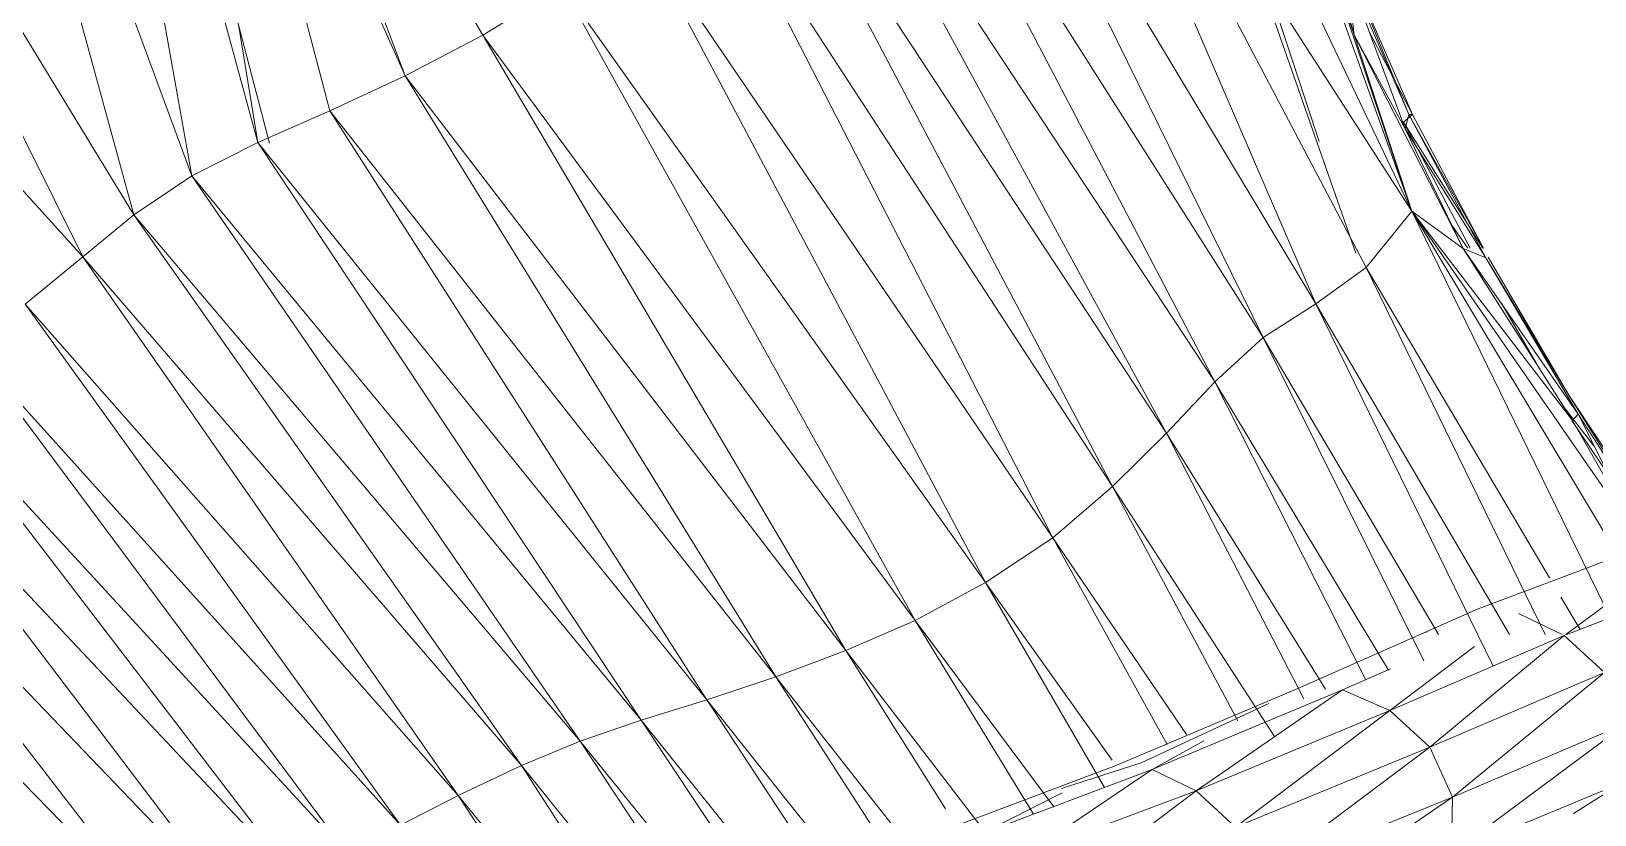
# Model space of a CAD drawing. Header units: millimetres. Extents: x -8591 to 7092, y -1621 to 14390.
# Drawn here: x -4674.7 to -4600.9, y 2604.4 to 2641.4 of the extents above; entities that cross this region are included whole.
import ezdxf

# ---------------------------------------------------------------- set-up
doc = ezdxf.new("R2010")
doc.units = ezdxf.units.MM
doc.layers.add('G-IMPT', color=8, linetype='Continuous', lineweight=9)
doc.layers.add('I-FURN', color=30, linetype='Continuous', lineweight=9)

# ---------------------------------------------------------------- blocks, each defined once
blk = doc.blocks.new('Artificial banana plant 1500mm - Family 4__C1-728657-Begane grond')
at = {"layer": 'G-IMPT'}
for p, q in [((-257.588, 17.678), (-247.828, -19.252)), ((-257.486, 17.407), (-244.278, -17.598)), ((-257.486, 17.407), (-244.278, -17.598)), ((-257.468, 17.407), (-247.828, -19.252)), ((-257.468, 17.407), (-247.828, -19.252)), ((-257.468, 17.407), (-251.228, -20.761)), ((-257.468, 17.407), (-251.228, -20.761)), ((-260.368, 16.247), (-250.668, -20.791)), ((-261.038, 15.377), (-251.228, -20.761)), ((-261.038, 15.377), (-251.228, -20.761)), ((-261.038, 15.377), (-254.348, -22.335)), ((-261.038, 15.377), (-254.348, -22.335)), ((-266.868, 11.692), (-254.348, -22.335)), ((-266.868, 11.692), (-254.348, -22.335)), ((-266.868, 11.692), (-257.078, -24.172)), ((-266.868, 11.692), (-257.078, -24.172)), ((-253.75, 7.506), (-240.608, -15.681)), ((-253.75, 7.506), (-240.608, -15.681)), ((-210.468, 7.597), (-201.135, -20.706)), ((-275.718, 6.469), (-257.078, -24.172)), ((-275.718, 6.469), (-257.078, -24.172)), ((-275.718, 6.469), (-259.488, -26.151)), ((-275.718, 6.469), (-259.488, -26.151)), ((-196.758, -24.004), (-216.198, 6.187)), ((-196.758, -24.004), (-216.198, 6.187)), ((-216.198, 6.187), (-198.908, -26.661)), ((-216.198, 6.187), (-198.908, -26.661)), ((-216.198, 6.187), (-201.288, -28.367)), ((-216.198, 6.187), (-201.288, -28.367)), ((-253.119, 5.834), (-240.608, -15.681)), ((-253.119, 5.834), (-240.608, -15.681)), ((-209.618, 2.978), (-196.758, -24.004)), ((-209.618, 2.978), (-196.758, -24.004)), ((-284.548, 1.489), (-259.488, -26.151)), ((-284.548, 1.489), (-259.488, -26.151)), ((-219.278, 1.593), (-201.288, -28.367)), ((-219.278, 1.593), (-201.288, -28.367)), ((-219.278, 1.593), (-203.778, -29.956)), ((-219.278, 1.593), (-203.778, -29.956)), ((-223.048, 0.39), (-203.778, -29.956)), ((-223.048, 0.39), (-203.778, -29.956)), ((-223.048, 0.39), (-206.048, -32.059)), ((-223.048, 0.39), (-206.048, -32.059)), ((-252.066, -0.125), (-244.278, -17.598)), ((-226.588, -0.894), (-206.048, -32.059)), ((-226.588, -0.894), (-206.048, -32.059)), ((-226.588, -0.894), (-208.338, -34.479)), ((-226.588, -0.894), (-208.338, -34.479)), ((-228.048, -4.483), (-208.338, -34.479)), ((-228.048, -4.483), (-208.338, -34.479)), ((-228.048, -4.483), (-210.878, -37.003)), ((-228.048, -4.483), (-210.878, -37.003)), ((-203.568, -4.956), (-196.758, -24.004)), ((-203.568, -4.956), (-196.758, -24.004)), ((-202.258, -6.052), (-199.478, -15.663)), ((-202.258, -6.052), (-199.478, -15.663)), ((-251.072, -6.976), (-247.828, -19.252)), ((-199.398, -25.973), (-206.078, -6.867)), ((-199.398, -25.973), (-206.078, -6.867)), ((-210.878, -37.003), (-230.068, -7.534)), ((-210.878, -37.003), (-230.068, -7.534)), ((-230.068, -7.534), (-213.708, -39.427)), ((-230.068, -7.534), (-213.708, -39.427)), ((-199.478, -15.663), (-202.178, -7.739)), ((-199.478, -15.663), (-202.178, -7.739)), ((-202.178, -7.739), (-196.758, -24.004)), ((-202.178, -7.739), (-196.758, -24.004)), ((-247.853, -9.575), (-244.278, -17.598)), ((-213.708, -39.427), (-233.268, -10.658)), ((-213.708, -39.427), (-233.268, -10.658)), ((-233.268, -10.658), (-216.878, -41.542)), ((-233.268, -10.658), (-216.878, -41.542)), ((-196.898, -19.427), (-199.838, -12.631)), ((-196.898, -19.427), (-199.838, -12.631)), ((-199.838, -12.631), (-197.068, -20.113)), ((-199.838, -12.631), (-197.068, -20.113)), ((-199.838, -12.631), (-199.478, -15.663)), ((-199.838, -12.631), (-199.478, -15.663)), ((-196.728, -19.429), (-199.668, -12.672)), ((-196.728, -19.429), (-199.668, -12.672)), ((-199.668, -12.672), (-196.898, -19.427)), ((-199.668, -12.672), (-196.898, -19.427)), ((-236.858, -13.374), (-240.608, -15.681)), ((-236.858, -13.374), (-240.608, -15.681)), ((-236.858, -13.374), (-216.878, -41.542)), ((-236.858, -13.374), (-216.878, -41.542)), ((-236.858, -13.374), (-220.198, -43.322)), ((-236.858, -13.374), (-220.198, -43.322)), ((-240.608, -15.681), (-244.278, -17.598)), ((-240.608, -15.681), (-244.278, -17.598)), ((-240.608, -15.681), (-220.198, -43.322)), ((-240.608, -15.681), (-220.198, -43.322)), ((-240.608, -15.681), (-223.478, -44.753)), ((-240.608, -15.681), (-223.478, -44.753)), ((-194.328, -25.761), (-199.478, -15.663)), ((-194.328, -25.761), (-199.478, -15.663)), ((-197.068, -20.113), (-199.478, -15.663)), ((-197.068, -20.113), (-199.478, -15.663)), ((-199.478, -15.663), (-196.758, -24.004)), ((-199.478, -15.663), (-196.758, -24.004)), ((-198.746, -15.58), (-196.728, -19.429)), ((-198.746, -15.58), (-196.728, -19.429)), ((-244.278, -17.598), (-247.828, -19.252)), ((-244.278, -17.598), (-247.828, -19.252)), ((-244.278, -17.598), (-223.478, -44.753)), ((-244.278, -17.598), (-223.478, -44.753)), ((-244.278, -17.598), (-226.768, -45.995)), ((-244.278, -17.598), (-226.768, -45.995)), ((-247.828, -19.252), (-251.228, -20.761)), ((-247.828, -19.252), (-251.228, -20.761)), ((-247.828, -19.252), (-226.768, -45.995)), ((-247.828, -19.252), (-226.768, -45.995)), ((-247.828, -19.252), (-230.038, -47.072)), ((-247.828, -19.252), (-230.038, -47.072)), ((-197.148, -19.787), (-196.728, -19.429)), ((-197.148, -19.787), (-196.728, -19.429)), ((-194.003, -25.751), (-197.148, -19.787)), ((-194.003, -25.751), (-197.148, -19.787)), ((-197.148, -19.787), (-193.411, -25.751)), ((-197.148, -19.787), (-193.411, -25.751)), ((-196.898, -19.427), (-197.068, -20.113)), ((-196.898, -19.427), (-197.068, -20.113)), ((-193.381, -25.751), (-196.898, -19.427)), ((-193.381, -25.751), (-196.898, -19.427)), ((-196.728, -19.429), (-196.898, -19.427)), ((-196.728, -19.429), (-196.898, -19.427)), ((-193.258, -26.199), (-196.898, -19.427)), ((-193.258, -26.199), (-196.898, -19.427)), ((-193.371, -25.751), (-196.728, -19.429)), ((-193.371, -25.751), (-196.728, -19.429)), ((-193.258, -26.199), (-197.068, -20.113)), ((-193.258, -26.199), (-197.068, -20.113)), ((-194.328, -25.761), (-197.068, -20.113)), ((-194.328, -25.761), (-197.068, -20.113)), ((-251.228, -20.761), (-254.348, -22.335)), ((-251.228, -20.761), (-254.348, -22.335)), ((-251.228, -20.761), (-230.038, -47.072)), ((-251.228, -20.761), (-230.038, -47.072)), ((-251.228, -20.761), (-233.138, -48.045)), ((-251.228, -20.761), (-233.138, -48.045)), ((-254.348, -22.335), (-257.078, -24.172)), ((-254.348, -22.335), (-257.078, -24.172)), ((-254.348, -22.335), (-233.138, -48.045)), ((-254.348, -22.335), (-233.138, -48.045)), ((-254.348, -22.335), (-236.008, -49.03)), ((-254.348, -22.335), (-236.008, -49.03)), ((-257.078, -24.172), (-259.488, -26.151)), ((-257.078, -24.172), (-259.488, -26.151)), ((-257.078, -24.172), (-236.008, -49.03)), ((-257.078, -24.172), (-236.008, -49.03)), ((-257.078, -24.172), (-238.778, -50.183)), ((-257.078, -24.172), (-238.778, -50.183)), ((-196.758, -24.004), (-198.908, -26.661)), ((-196.758, -24.004), (-198.908, -26.661)), ((-186.705, -40.792), (-196.758, -24.004)), ((-186.705, -40.792), (-196.758, -24.004)), ((-185.738, -39.924), (-196.758, -24.004)), ((-185.738, -39.924), (-196.758, -24.004)), ((-189.178, -33.887), (-196.758, -24.004)), ((-189.178, -33.887), (-196.758, -24.004)), ((-194.328, -25.761), (-196.758, -24.004)), ((-194.328, -25.761), (-196.758, -24.004)), ((-196.758, -24.004), (-187.392, -43.196)), ((-196.758, -24.004), (-187.392, -43.196)), ((-194.12, -25.751), (-194.973, -24.498)), ((-194.12, -25.751), (-194.973, -24.498)), ((-188.908, -33.578), (-194.328, -25.761)), ((-188.908, -33.578), (-194.328, -25.761)), ((-193.258, -26.199), (-194.328, -25.761)), ((-193.258, -26.199), (-194.328, -25.761)), ((-189.178, -33.887), (-194.328, -25.761)), ((-189.178, -33.887), (-194.328, -25.761)), ((-259.488, -26.151), (-262.208, -28.397)), ((-259.488, -26.151), (-262.208, -28.397)), ((-259.488, -26.151), (-238.778, -50.183)), ((-259.488, -26.151), (-238.778, -50.183)), ((-259.488, -26.151), (-241.768, -51.6)), ((-259.488, -26.151), (-241.768, -51.6)), ((-189.348, -32.685), (-193.258, -26.199)), ((-189.348, -32.685), (-193.258, -26.199)), ((-188.908, -33.578), (-193.258, -26.199)), ((-188.908, -33.578), (-193.258, -26.199)), ((-189.348, -32.685), (-193.148, -26.171)), ((-189.348, -32.685), (-193.148, -26.171)), ((-198.908, -26.661), (-201.288, -28.367)), ((-198.908, -26.661), (-201.288, -28.367)), ((-190.252, -41.317), (-198.908, -26.661)), ((-190.252, -41.317), (-198.908, -26.661)), ((-198.908, -26.661), (-190.463, -43.988)), ((-198.908, -26.661), (-190.463, -43.988)), ((-262.208, -28.397), (-241.768, -51.6)), ((-262.208, -28.397), (-241.768, -51.6)), ((-262.208, -28.397), (-244.498, -52.998)), ((-262.208, -28.397), (-244.498, -52.998)), ((-201.288, -28.367), (-203.778, -29.956)), ((-201.288, -28.367), (-203.778, -29.956)), ((-201.288, -28.367), (-192.921, -45.483)), ((-201.288, -28.367), (-192.921, -45.483)), ((-201.288, -28.367), (-192.146, -43.988)), ((-201.288, -28.367), (-192.146, -43.988)), ((-190.727, -31.443), (-192.515, -28.376)), ((-190.727, -31.443), (-192.515, -28.376)), ((-203.778, -29.956), (-206.048, -32.059)), ((-203.778, -29.956), (-206.048, -32.059)), ((-203.778, -29.956), (-196.193, -45.232)), ((-203.778, -29.956), (-196.193, -45.232)), ((-203.778, -29.956), (-195.499, -43.988)), ((-203.778, -29.956), (-195.499, -43.988)), ((-264.748, -30.516), (-244.498, -52.998)), ((-264.748, -30.516), (-244.498, -52.998)), ((-264.748, -30.516), (-247.028, -54.298)), ((-264.748, -30.516), (-247.028, -54.298)), ((-267.208, -32.36), (-247.028, -54.298)), ((-267.208, -32.36), (-247.028, -54.298)), ((-267.208, -32.36), (-249.488, -55.478)), ((-267.208, -32.36), (-249.488, -55.478)), ((-206.048, -32.059), (-208.338, -34.479)), ((-206.048, -32.059), (-208.338, -34.479)), ((-206.048, -32.059), (-198.949, -46.1)), ((-206.048, -32.059), (-198.949, -46.1)), ((-206.048, -32.059), (-197.851, -45.68)), ((-206.048, -32.059), (-197.851, -45.68)), ((-185.458, -38.561), (-189.348, -32.685)), ((-185.458, -38.561), (-189.348, -32.685)), ((-189.348, -32.685), (-183.67, -41.753)), ((-189.348, -32.685), (-183.67, -41.753)), ((-189.606, -33.212), (-188.158, -35.078)), ((-189.606, -33.212), (-188.158, -35.078)), ((-187.447, -36.502), (-189.202, -33.887)), ((-187.447, -36.502), (-189.202, -33.887)), ((-188.908, -33.578), (-189.178, -33.887)), ((-188.908, -33.578), (-189.178, -33.887)), ((-185.738, -39.924), (-189.178, -33.887)), ((-185.738, -39.924), (-189.178, -33.887)), ((-183.673, -41.754), (-188.908, -33.578)), ((-183.673, -41.754), (-188.908, -33.578)), ((-188.908, -33.578), (-185.738, -39.924)), ((-188.908, -33.578), (-185.738, -39.924)), ((-269.738, -33.976), (-249.488, -55.478)), ((-269.738, -33.976), (-249.488, -55.478)), ((-269.738, -33.976), (-252.458, -56.753)), ((-269.738, -33.976), (-252.458, -56.753)), ((-208.338, -34.479), (-210.878, -37.003)), ((-208.338, -34.479), (-210.878, -37.003)), ((-208.338, -34.479), (-201.854, -47.037)), ((-208.338, -34.479), (-201.854, -47.037)), ((-208.338, -34.479), (-200.826, -46.577)), ((-208.338, -34.479), (-200.826, -46.577)), ((-272.778, -35.59), (-252.458, -56.753)), ((-272.778, -35.59), (-252.458, -56.753)), ((-272.778, -35.59), (-255.468, -58.011)), ((-272.778, -35.59), (-255.468, -58.011)), ((-275.868, -37.079), (-255.468, -58.011)), ((-275.868, -37.079), (-255.468, -58.011)), ((-210.878, -37.003), (-213.708, -39.427)), ((-210.878, -37.003), (-213.708, -39.427)), ((-210.878, -37.003), (-203.232, -48.814)), ((-210.878, -37.003), (-203.232, -48.814)), ((-210.878, -37.003), (-204.97, -48.075)), ((-210.878, -37.003), (-204.97, -48.075)), ((-213.708, -39.427), (-216.878, -41.542)), ((-213.708, -39.427), (-216.878, -41.542)), ((-207.393, -48.719), (-213.708, -39.427)), ((-207.393, -48.719), (-213.708, -39.427)), ((-213.708, -39.427), (-208.3, -49.188)), ((-213.708, -39.427), (-208.3, -49.188)), ((-186.258, -40.003), (-193.618, -42.785)), ((-186.258, -40.003), (-193.618, -42.785)), ((-181.908, -41.07), (-189.435, -43.988)), ((-181.908, -41.07), (-189.435, -43.988)), ((-216.878, -41.542), (-220.198, -43.322)), ((-216.878, -41.542), (-220.198, -43.322)), ((-210.905, -49.926), (-216.878, -41.542)), ((-210.905, -49.926), (-216.878, -41.542)), ((-216.878, -41.542), (-211.263, -51.219)), ((-216.878, -41.542), (-211.263, -51.219)), ((-193.618, -42.785), (-202.138, -46.542)), ((-193.618, -42.785), (-202.138, -46.542)), ((-188.816, -43.748), (-189.717, -42.222)), ((-188.816, -43.748), (-189.717, -42.222)), ((-187.012, -42.169), (-189.493, -43.988)), ((-187.012, -42.169), (-189.493, -43.988)), ((-220.198, -43.322), (-223.478, -44.753)), ((-220.198, -43.322), (-223.478, -44.753)), ((-220.198, -43.322), (-214.609, -52.483)), ((-220.198, -43.322), (-214.609, -52.483)), ((-220.198, -43.322), (-213.661, -52.124)), ((-220.198, -43.322), (-213.661, -52.124)), ((-189.658, -43.988), (-191.728, -42.999)), ((-189.658, -43.988), (-191.728, -42.999)), ((-189.558, -44.036), (-197.788, -47.578)), ((-189.558, -44.036), (-197.788, -47.578)), ((-196.188, -43.92), (-196.028, -43.863)), ((-189.558, -44.036), (-195.908, -49.319)), ((-189.558, -44.036), (-195.908, -49.319)), ((-187.658, -45.792), (-189.558, -44.036)), ((-187.658, -45.792), (-189.558, -44.036)), ((-223.478, -44.753), (-226.768, -45.995)), ((-223.478, -44.753), (-226.768, -45.995)), ((-223.478, -44.753), (-218.771, -52.222)), ((-223.478, -44.753), (-218.771, -52.222)), ((-223.478, -44.753), (-216.886, -53.343)), ((-223.478, -44.753), (-216.886, -53.343)), ((-193.795, -44.56), (-197.788, -47.578)), ((-193.795, -44.56), (-197.788, -47.578)), ((-197.76, -45.616), (-200.028, -46.601)), ((-197.76, -45.616), (-200.028, -46.601)), ((-226.768, -45.995), (-230.038, -47.072)), ((-226.768, -45.995), (-230.038, -47.072)), ((-226.768, -45.995), (-221.174, -54.685)), ((-226.768, -45.995), (-221.174, -54.685)), ((-226.768, -45.995), (-219.971, -54.641)), ((-226.768, -45.995), (-219.971, -54.641)), ((-187.658, -45.792), (-195.908, -49.319)), ((-187.658, -45.792), (-195.908, -49.319)), ((-187.658, -45.792), (-194.838, -51.669)), ((-187.658, -45.792), (-194.838, -51.669)), ((-230.038, -47.072), (-233.138, -48.045)), ((-230.038, -47.072), (-233.138, -48.045)), ((-230.038, -47.072), (-223.952, -56.33)), ((-230.038, -47.072), (-223.952, -56.33)), ((-230.038, -47.072), (-222.987, -55.92)), ((-230.038, -47.072), (-222.987, -55.92)), ((-202.138, -46.542), (-210.688, -50.165)), ((-202.138, -46.542), (-210.688, -50.165)), ((-200.028, -46.601), (-209.008, -50.367)), ((-200.028, -46.601), (-209.008, -50.367)), ((-206.938, -51.376), (-200.028, -46.601)), ((-206.938, -51.376), (-200.028, -46.601)), ((-197.788, -47.578), (-200.028, -46.601)), ((-197.788, -47.578), (-200.028, -46.601)), ((-203.508, -47.254), (-209.538, -50.048)), ((-206.938, -51.376), (-197.788, -47.578)), ((-206.938, -51.376), (-197.788, -47.578)), ((-205.078, -53.09), (-197.788, -47.578)), ((-205.078, -53.09), (-197.788, -47.578)), ((-195.908, -49.319), (-197.788, -47.578)), ((-195.908, -49.319), (-197.788, -47.578)), ((-233.138, -48.045), (-236.008, -49.03)), ((-233.138, -48.045), (-236.008, -49.03)), ((-233.138, -48.045), (-226.742, -57.639)), ((-233.138, -48.045), (-226.742, -57.639)), ((-233.138, -48.045), (-227.347, -55.241)), ((-233.138, -48.045), (-227.347, -55.241)), ((-186.578, -48.163), (-194.888, -54.333)), ((-186.578, -48.163), (-194.888, -54.333)), ((-186.578, -48.163), (-194.838, -51.669)), ((-186.578, -48.163), (-194.838, -51.669)), ((-236.008, -49.03), (-238.778, -50.183)), ((-236.008, -49.03), (-238.778, -50.183)), ((-236.008, -49.03), (-230.301, -57.665)), ((-236.008, -49.03), (-230.301, -57.665)), ((-236.008, -49.03), (-229.336, -57.274)), ((-236.008, -49.03), (-229.336, -57.274)), ((-206.581, -49.015), (-209.008, -50.367)), ((-206.581, -49.015), (-209.008, -50.367)), ((-205.078, -53.09), (-195.908, -49.319)), ((-205.078, -53.09), (-195.908, -49.319)), ((-195.908, -49.319), (-204.038, -55.403)), ((-195.908, -49.319), (-204.038, -55.403)), ((-194.838, -51.669), (-195.908, -49.319)), ((-194.838, -51.669), (-195.908, -49.319)), ((-210.688, -50.165), (-219.118, -53.346)), ((-210.688, -50.165), (-219.118, -53.346)), ((-209.538, -50.048), (-213.148, -51.214)), ((-238.778, -50.183), (-241.768, -51.6)), ((-238.778, -50.183), (-241.768, -51.6)), ((-238.778, -50.183), (-232.627, -59.678)), ((-238.778, -50.183), (-232.627, -59.678)), ((-238.778, -50.183), (-231.439, -59.261)), ((-238.778, -50.183), (-231.439, -59.261)), ((-209.008, -50.367), (-217.108, -53.427)), ((-209.008, -50.367), (-217.108, -53.427)), ((-214.958, -54.376), (-209.008, -50.367)), ((-214.958, -54.376), (-209.008, -50.367)), ((-206.938, -51.376), (-209.008, -50.367)), ((-206.938, -51.376), (-209.008, -50.367)), ((-241.768, -51.6), (-244.498, -52.998)), ((-241.768, -51.6), (-244.498, -52.998)), ((-241.768, -51.6), (-236.187, -60.084)), ((-241.768, -51.6), (-236.187, -60.084)), ((-241.768, -51.6), (-235.245, -59.583)), ((-241.768, -51.6), (-235.245, -59.583)), ((-213.256, -51.469), (-217.108, -53.427)), ((-213.256, -51.469), (-217.108, -53.427)), ((-206.938, -51.376), (-214.958, -54.376)), ((-206.938, -51.376), (-214.958, -54.376)), ((-213.298, -51.268), (-213.148, -51.214)), ((-213.148, -56.054), (-206.938, -51.376)), ((-206.938, -51.376), (-213.148, -56.054)), ((-206.938, -51.376), (-213.148, -56.054)), ((-205.078, -53.09), (-206.938, -51.376)), ((-205.078, -53.09), (-206.938, -51.376)), ((-205.078, -53.09), (-206.938, -51.376)), ((-186.798, -50.974), (-194.888, -54.333)), ((-186.798, -50.974), (-194.888, -54.333)), ((-186.798, -50.974), (-189.131, -52.453)), ((-186.798, -50.974), (-189.131, -52.453)), ((-194.838, -51.669), (-204.308, -58.139)), ((-194.838, -51.669), (-204.308, -58.139)), ((-194.838, -51.669), (-204.038, -55.403)), ((-194.838, -51.669), (-204.038, -55.403)), ((-194.888, -54.333), (-194.838, -51.669)), ((-194.888, -54.333), (-194.838, -51.669))]:
    blk.add_line(p, q, dxfattribs=at)
blk = doc.blocks.new('Artificial banana plant 1500mm - Family 4__C2-728658-Begane grond')
blk.add_blockref('Artificial banana plant 1500mm - Family 4__C1-728657-Begane grond', (0, 0))
blk = doc.blocks.new('Artificial banana plant 1500mm - Family 4-728656-Begane grond')
blk.add_blockref('Artificial banana plant 1500mm - Family 4__C2-728658-Begane grond', (0, 0))
blk = doc.blocks.new('Artificial banana plant 1500mm - Ny märkning-728662-Begane grond')
blk.add_blockref('Artificial banana plant 1500mm - Family 4-728656-Begane grond', (0, 0))

msp = doc.modelspace()

# ---------------------------------------------------------------- block references
at = {"layer": 'I-FURN'}
msp.add_blockref('Artificial banana plant 1500mm - Ny märkning-728662-Begane grond', (-4412.758, 2656.875), dxfattribs=at)

doc.saveas('drawing.dxf')
